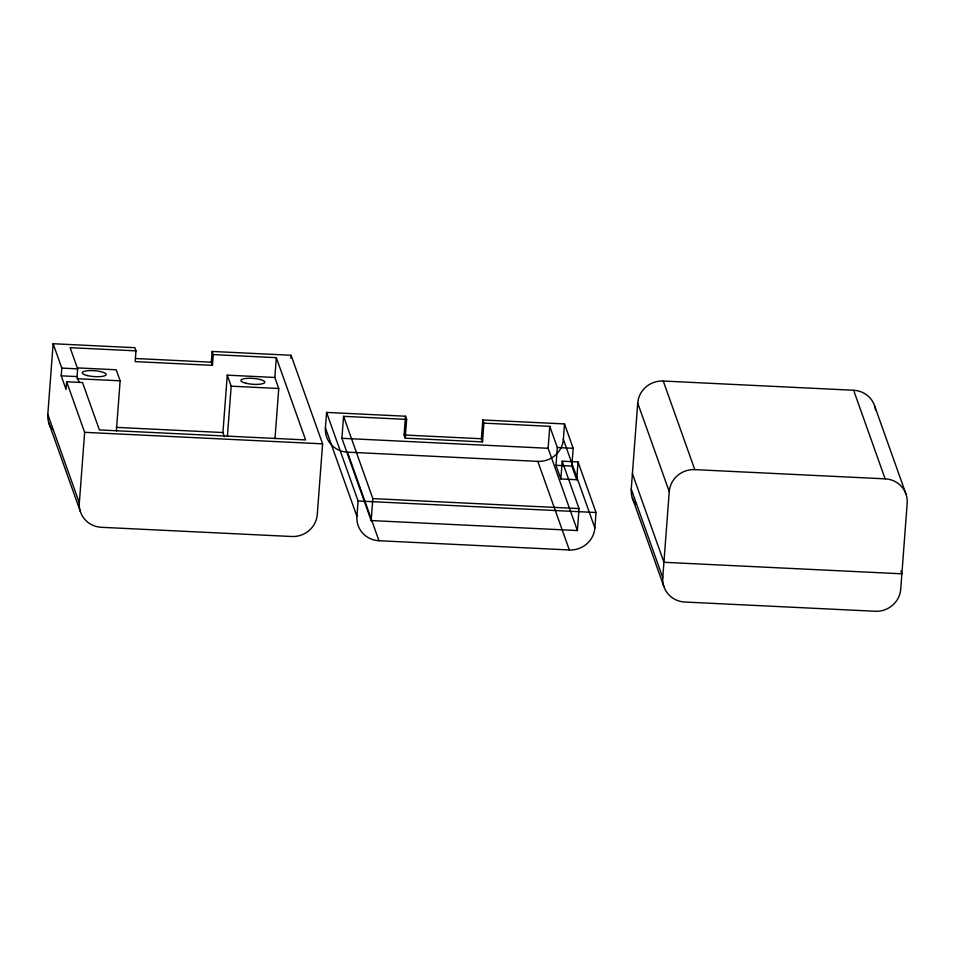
<?xml version="1.0" encoding="UTF-8"?>
<svg xmlns="http://www.w3.org/2000/svg" width="955" height="955" viewBox="0 0 955 955"><rect width="100%" height="100%" fill="white"/><g stroke="black" fill="none" stroke-linecap="round" stroke-linejoin="round"><path stroke-width="1.43" d="M47.81 414.386L53.122 343.728L134.846 347.692L135.98 350.855L135.168 361.611L212.452 365.347L213.263 354.603L212.129 351.44L291.06 355.26L322.587 443.848L317.275 514.506A23.959 23.087 -19.6 0 1 291.741 536.507L101.385 527.291A23.959 23.087 -19.6 0 1 79.337 502.975L47.81 414.386A23.959 23.087 -19.6 0 0 52.036 429.249M213.263 354.603L276.329 357.659L305.6 439.921L99.38 429.929L82.524 382.537L66.659 381.761L66.074 389.485L61.216 375.828L61.8 368.105L53.122 343.728M79.026 382.06L77.08 376.592L77.653 368.869L70.109 347.668L135.98 350.855M79.337 502.975L84.649 432.329L66.659 381.761M116.379 430.836L120.139 380.806L116.212 369.776L77.546 367.902M212.452 365.347L211.33 362.184L212.129 351.44M224.413 436.674L222.933 432.543L227.254 375.16L274.837 377.464L278.765 388.494L275.004 438.524M227.421 436.22L231.182 386.19L227.254 375.16M274.837 377.464L276.329 357.659M290.845 358.209L291.06 355.26M560.848 478.956L562.185 461.193L578.05 461.957L596.039 512.513L594.87 527.96A23.959 23.087 -19.6 0 1 569.335 549.961L378.98 540.733A23.959 23.087 -19.6 0 1 356.931 516.428L325.404 427.84L326.574 412.405L405.505 416.225L406.627 419.388L405.218 438.154L482.502 441.902L483.91 423.137L482.788 419.973L564.512 423.925L573.179 448.301L571.854 466.064L576.713 479.732L560.848 478.956L555.989 465.3L557.326 447.537L549.782 426.324L483.91 423.137M562.185 461.193L579.04 508.585L577.393 530.55L371.173 520.559L341.902 438.297L343.561 416.332L406.627 419.388M356.931 516.428L358.089 500.993L326.574 412.405M371.173 520.559L372.832 498.594L343.561 416.332M405.218 438.154L404.096 434.991L405.505 416.225M482.502 441.902L481.38 438.739L482.788 419.973M577.393 530.55L548.122 448.289L549.782 426.324M594.87 527.96L563.355 439.36L564.512 423.925M576.713 479.732L578.05 461.957M635.481 503.989A23.959 23.087 -19.6 0 1 631.255 489.139L637.725 403.046A23.959 23.087 -19.6 0 1 663.259 381.033L853.615 390.261A23.959 23.087 -19.6 0 1 875.592 410.34M853.615 390.261L885.142 478.849A23.959 23.087 -19.6 0 1 907.19 503.154L900.72 589.259A23.959 23.087 -19.6 0 1 875.186 611.26L684.831 602.032A23.959 23.087 -19.6 0 1 662.77 577.727L669.252 491.634L637.725 403.046M135.526 358.519L211.33 362.184M61.8 368.105L77.653 368.869M61.216 375.828L77.08 376.592M77.009 378.717L120.139 380.806M231.182 386.19L278.765 388.494M404.096 434.991L481.38 438.739M557.326 447.537L573.179 448.301M116.343 427.374L222.933 432.543M341.902 438.297L548.122 448.289M84.649 432.329L322.587 443.848M325.404 427.84A23.959 23.087 -19.6 0 0 347.465 452.145L537.82 461.372A23.959 23.087 -19.6 0 0 563.355 439.36M669.252 491.634A23.959 23.087 -19.6 0 1 694.786 469.633L885.142 478.849M555.989 465.3L571.854 466.064M372.832 498.594L579.04 508.585M358.089 500.993L596.039 512.513M874.637 405.959L906.164 494.559M900.875 571.006L901.878 573.812L663.94 562.292L632.413 473.704M663.259 381.033L694.786 469.633M631.255 489.139L662.77 577.727M632.282 497.746L663.809 586.334M537.82 461.372L569.335 549.961M347.465 452.145L378.98 540.733M48.836 422.993L80.363 511.582M87.287 375.554A11.973 2.937 4.3 0 0 106.1 374.754A11.973 2.937 4.3 0 0 89.221 370.612A11.973 2.937 4.3 0 0 87.287 375.554M245.924 383.242A11.973 2.937 4.3 0 0 264.726 382.442A11.973 2.937 4.3 0 0 247.846 378.299A11.973 2.937 4.3 0 0 245.924 383.242"/></g></svg>
